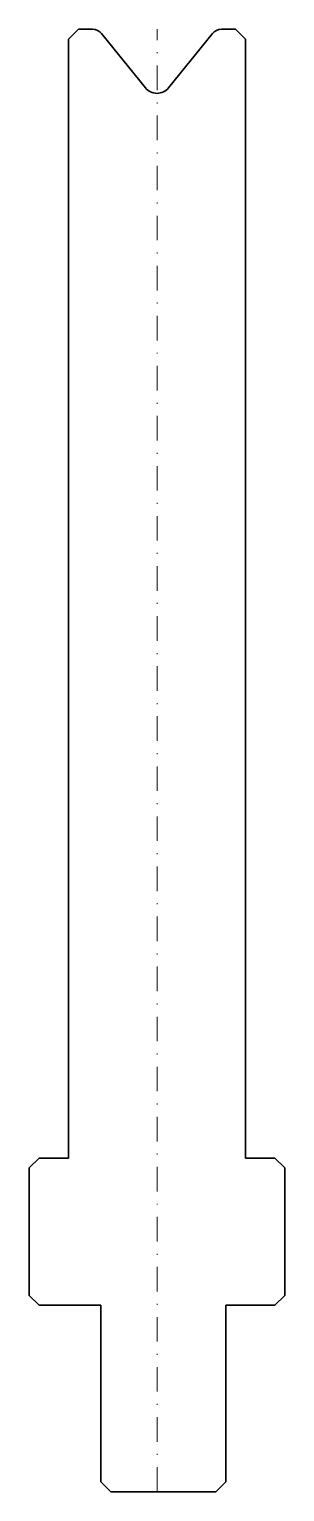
# Model space of a CAD drawing. Header units: millimetres. Extents: x -13 to 13, y -149 to 0.
import ezdxf

# ---------------------------------------------------------------- set-up
doc = ezdxf.new("R2010")
doc.units = ezdxf.units.MM
doc.header["$LTSCALE"] = 5
doc.linetypes.add('AUSGEZOGEN', pattern=[0])
doc.linetypes.add('DASHDOT', pattern=[1, 0.5, -0.25, 0, -0.25])
doc.layers.add('2', color=7, linetype='Continuous')

msp = doc.modelspace()

# ---------------------------------------------------------------- linework, layer by layer
at = {"layer": '2', "color": 7, "linetype": 'DASHDOT', "lineweight": 18}
msp.add_line((0, -149), (0, 0), dxfattribs=at)
at = {"layer": '2', "color": 7, "linetype": 'AUSGEZOGEN', "lineweight": 35}
for p, q in [((-9, -1), (-8, 0)), ((-9, -115), (-9, -1)), ((-8, 0), (-6.57, 0)), ((-5.64, -0.44), (-1.17, -5.97)), ((1.17, -5.97), (5.64, -0.44)), ((6.57, 0), (8, 0)), ((8, 0), (9, -1)), ((9, -1), (9, -115)), ((-13, -116), (-12, -115)), ((-13, -129), (-13, -116)), ((-12, -115), (-9, -115)), ((9, -115), (12, -115)), ((12, -115), (13, -116)), ((13, -116), (13, -129)), ((-12, -130), (-13, -129)), ((13, -129), (12, -130)), ((-5.7, -130), (-12, -130)), ((-5.7, -148), (-5.7, -130)), ((12, -130), (7, -130)), ((7, -130), (7, -148)), ((-4.7, -149), (-5.7, -148)), ((6, -149), (-4.7, -149)), ((7, -148), (6, -149))]:
    msp.add_line(p, q, dxfattribs=at)
for centre, radius, start, end in [((-6.57, -1.2), 1.2, 39, 90), ((6.57, -1.2), 1.2, 90, 141), ((0, -5.03), 1.5, 219, 321)]:
    msp.add_arc(centre, radius, start, end, dxfattribs=at)

doc.saveas('drawing.dxf')
